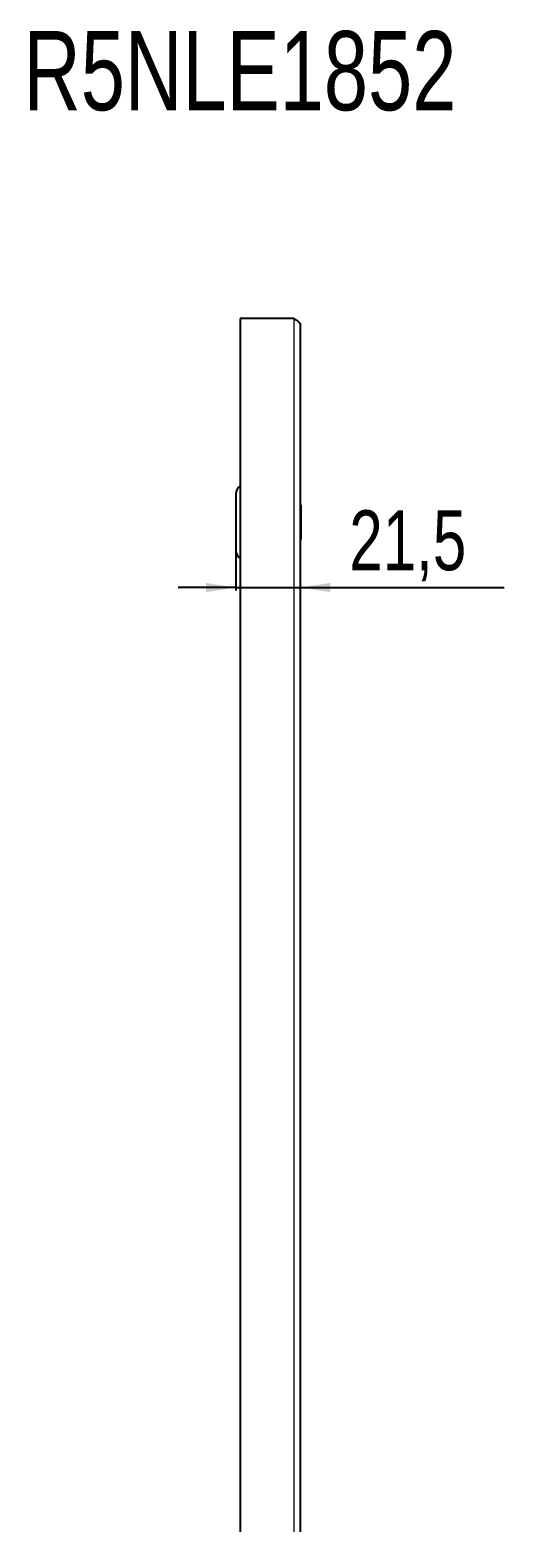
# Model space of a CAD drawing. Header units: millimetres. Extents: x 48 to 1379, y -693 to 1285.
# Drawn here: x 699.6 to 859.3, y 787.1 to 1285.4 of the extents above; entities that cross this region are included whole.
import ezdxf

# ---------------------------------------------------------------- set-up
doc = ezdxf.new("R2010")
doc.units = ezdxf.units.MM
doc.layers.add('FORMAT', color=7, linetype='Continuous')
doc.styles.add('SLDTEXTSTYLE0', font='TXT', dxfattribs={"width": 0.75})
doc.dimstyles.new('SLDDIMSTYLE1', dxfattribs={"dimtxt": 20, "dimasz": 10, "dimexe": 0, "dimexo": 0.0625, "dimgap": 5, "dimtad": 2, "dimdec": 1, "dimrnd": 1e-09, "dimzin": 12, "dimdsep": 46, "dimtxsty": 'SLDTEXTSTYLE0', "dimsah": 1, "dimcen": 0.09, "dimadec": 0, "dimazin": 3, "dimtfac": 1, "dimtmove": 0, "dimatfit": 0, "dimfxl": 0, "dimfrac": 2, "dimtolj": 1, "dimtzin": 12, "dimarcsym": 0})

# ---------------------------------------------------------------- blocks, each defined once
blk = doc.blocks.new('_D_4')
at = {"layer": 'FORMAT'}
for p, q in [((768.38, 1111.53), (768.38, 1098.21)), ((768.38, 1099.21), (749.14, 1099.21)), ((768.38, 1099.21), (789.88, 1099.21)), ((789.88, 1099.21), (857.99, 1099.21))]:
    blk.add_line(p, q, dxfattribs=at)
for points in [[(768.38, 1099.21), (758.38, 1100.75), (758.38, 1097.67)], [(789.88, 1099.21), (799.88, 1097.67), (799.88, 1100.75)]]:
    blk.add_solid(points, dxfattribs=at)
at = {"layer": 'FORMAT', "insert": (806.27, 1124.99), "char_height": 20, "attachment_point": 1, "style": 'SLDTEXTSTYLE0'}
blk.add_mtext('21,5', dxfattribs=at)

msp = doc.modelspace()

# ---------------------------------------------------------------- linework, layer by layer
at = {"color": 7, "linetype": 'Continuous', "lineweight": 25}
for p, q in [((769.88, 1189.04), (769.88, -571.96)), ((787.78, 1189.04), (769.88, 1189.04)), ((789.88, 1186.94), (789.88, -569.86)), ((768.38, 1130.54), (768.38, 1111.54)), ((790.13, 1126.83), (789.88, 1126.83)), ((790.13, 1126.83), (790.13, 1126.11)), ((790.13, 1126.11), (790.13, 1115.26)), ((789.88, 1115.26), (790.13, 1115.26))]:
    msp.add_line(p, q, dxfattribs=at)
at = {"color": 8, "linetype": 'Continuous', "lineweight": 18}
msp.add_line((787.78, 1189.04), (787.78, -571.96), dxfattribs=at)
at = {"color": 7, "linetype": 'Continuous', "lineweight": 25}
for centre, start, end in [((771.38, 1130.54), 120, 180), ((771.38, 1111.54), 180, 240)]:
    msp.add_arc(centre, 3, start, end, dxfattribs=at)
msp.add_open_spline([(787.78, 1189.04), (788.06, 1188.86), (788.62, 1188.51), (789.32, 1187.97), (789.79, 1187.45), (789.85, 1187.11), (789.88, 1186.94)], degree=3, knots=[0, 0, 0, 0, 0.2547568, 0.5096489, 0.7645419, 1, 1, 1, 1], dxfattribs=at)

# ---------------------------------------------------------------- texts
at = {"layer": 'FORMAT', "insert": (697.45, 1285.04), "char_height": 26.458, "attachment_point": 1, "style": 'SLDTEXTSTYLE0'}
msp.add_mtext('R5NLE1852', dxfattribs=at)

# ---------------------------------------------------------------- dimensions: what is measured, and where the dimension line sits
at = {"layer": 'FORMAT'}
dim = msp.add_linear_dim(base=(789.88, 1099.21), p1=(768.38, 1111.54), p2=(789.88, 1186.94), dimstyle='SLDDIMSTYLE1', dxfattribs=at)
dim.commit()
dim.dimension.update_dxf_attribs({"geometry": '_D_4', "text_midpoint": (832.13, 1099.21), "dimtype": 160})

doc.saveas('drawing.dxf')
